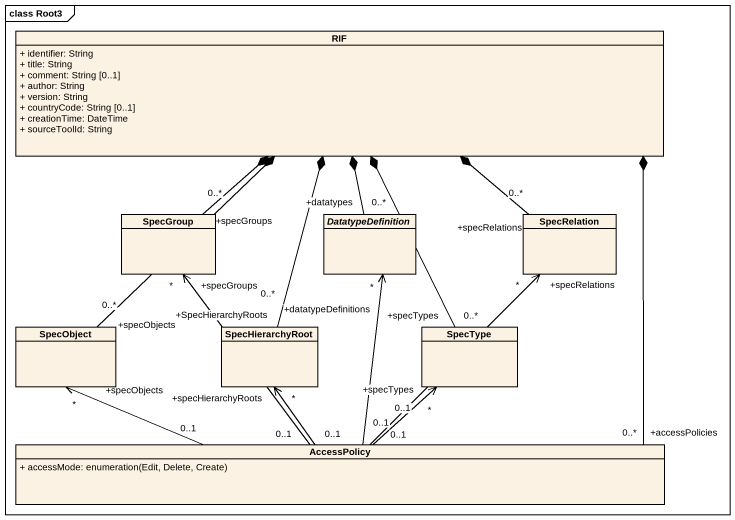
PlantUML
@startuml
mainframe class Root3
hide circle
hide empty members
skinparam classAttributeIconSize 0
class RIF {
  + identifier: String
  + title: String
  + comment: String [0..1]
  + author: String
  + version: String
  + countryCode: String [0..1]
  + creationTime: DateTime
  + sourceToolId: String
}
class SpecGroup
abstract class DatatypeDefinition
class SpecRelation
class SpecObject
class SpecHierarchyRoot
class SpecType
class AccessPolicy {
  {field} + accessMode: enumeration(Edit, Delete, Create)
}
SpecGroup "+specGroups\n0..*" -up-* RIF
DatatypeDefinition "+datatypes\n0..*" -up-* RIF
SpecRelation "+specRelations\n0..*" -up-* RIF
SpecObject "+specObjects\n0..*" -up-* RIF
SpecHierarchyRoot "+SpecHierarchyRoots\n0..*" -up-* RIF
SpecType "+specTypes\n0..*" -up-* RIF
AccessPolicy "+accessPolicies\n0..*" -up-* RIF
AccessPolicy "0..1" -up-> "+specGroups\n*" SpecGroup
AccessPolicy "0..1" -up-> "+datatypeDefinitions\n*" DatatypeDefinition
AccessPolicy "0..1" -up-> "+specRelations\n*" SpecRelation
AccessPolicy "0..1" -left-> "+specObjects\n*" SpecObject
AccessPolicy "0..1" -up-> "+specHierarchyRoots\n*" SpecHierarchyRoot
AccessPolicy "0..1" -up-> "+specTypes\n*" SpecType
@enduml
